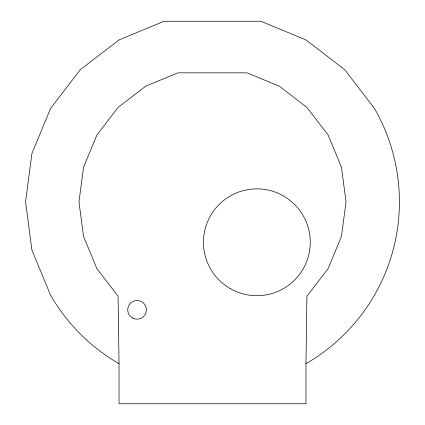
<?xml version="1.0" encoding="UTF-8"?>
<svg xmlns="http://www.w3.org/2000/svg" width="425" height="425" viewBox="0 0 425 425"><rect width="100%" height="100%" fill="white"/><g stroke="black" fill="none" stroke-linecap="round" stroke-linejoin="round"><path stroke-width="0.64" d="M305.963 363.694L306.914 296.22L328.132 268.568L341.472 236.369L346.019 201.811L341.472 167.253L328.132 135.049L306.914 107.397L279.262 86.179L247.058 72.84L177.942 72.84L145.738 86.179L118.086 107.397L96.868 135.049L83.528 167.253L78.981 201.811L83.528 236.369L96.868 268.568L118.086 296.22L119.037 363.694L119.037 403.75L305.963 403.75L305.963 363.694A186.931 186.931 0 0 0 374.382 108.343L344.68 69.631L305.963 39.923L260.881 21.25L164.119 21.25L119.037 39.923L80.32 69.631L50.617 108.343L31.939 153.43L25.569 201.811L31.939 250.192L50.617 295.274A186.931 186.931 0 0 0 119.037 363.694M230.153 288.527A53.407 53.407 0 0 0 310.266 242.271A53.407 53.407 0 0 0 230.153 196.021A53.407 53.407 0 0 0 230.153 288.527M132.403 317.953A9.345 9.345 0 0 0 146.423 309.857A9.345 9.345 0 0 0 132.403 301.761A9.345 9.345 0 0 0 132.403 317.953"/></g></svg>
